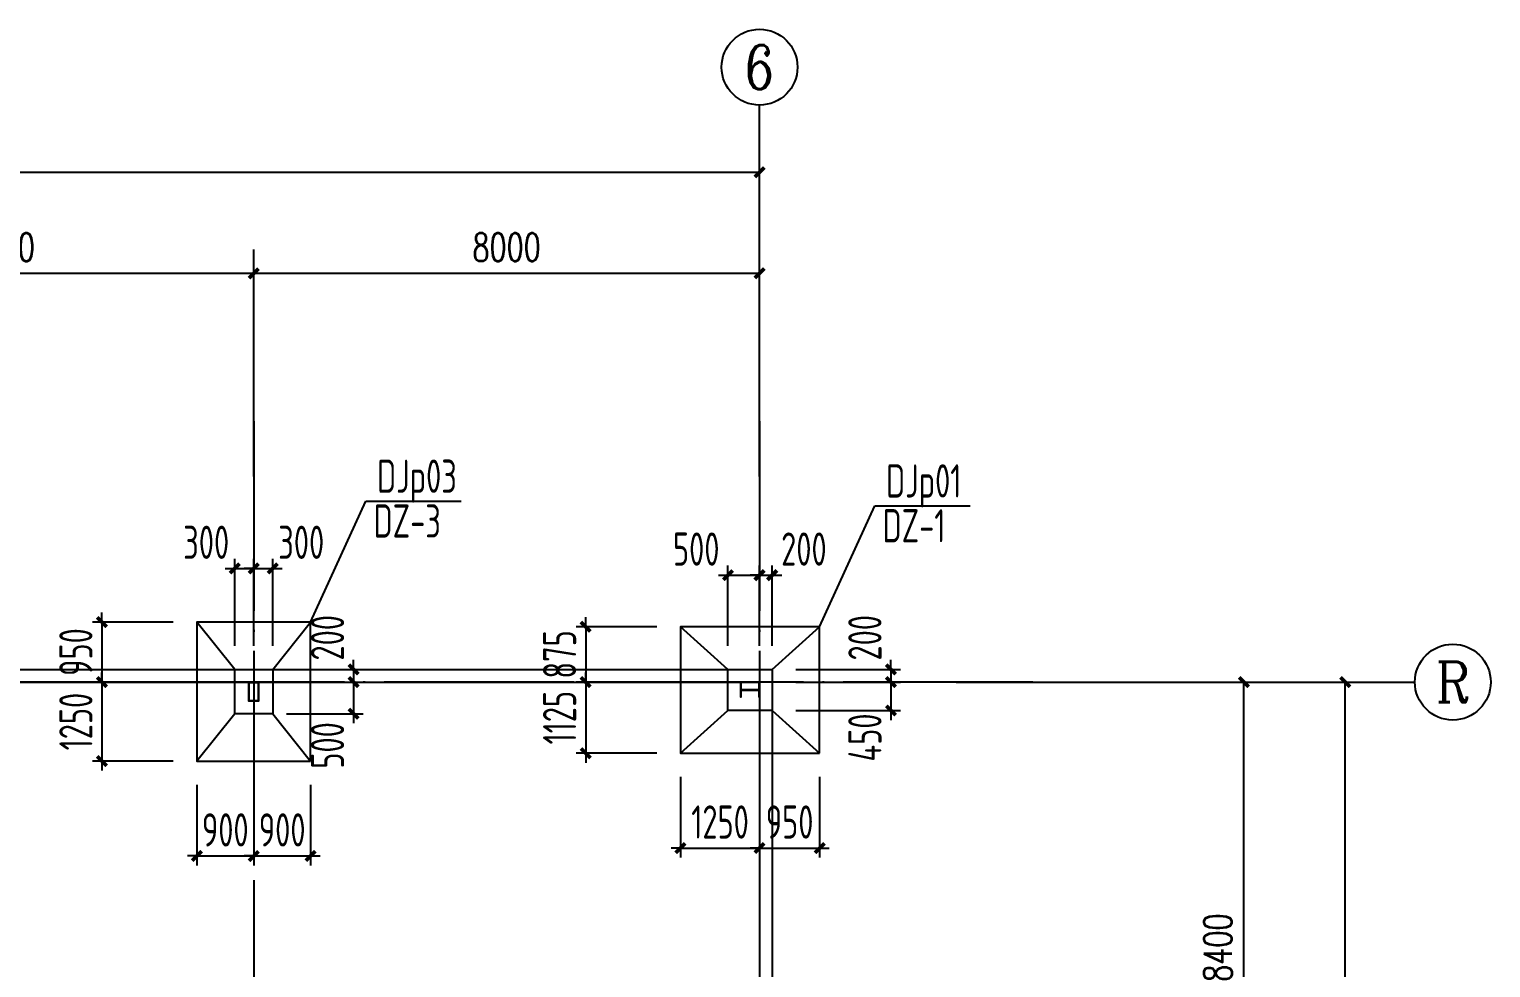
# Model space of a CAD drawing. Extents: x 899043 to 2598688, y -137197 to 211789.
# Drawn here: x 1163258 to 1186372, y 153832 to 168677 of the extents above; entities that cross this region are included whole.
import ezdxf
from ezdxf.enums import TextEntityAlignment as Align

# ---------------------------------------------------------------- set-up
doc = ezdxf.new("R2010")
doc.units = 0
doc.header["$LTSCALE"] = 1500
doc.header["$MEASUREMENT"] = 0
doc.linetypes.add('DOTE', pattern=[2.42, 2, -0.2, 0.02, -0.2])
for name, color, linetype in [('AXIS', 3, 'Continuous'), ('AXIS_TEXT', 7, 'Continuous'), ('BASE', 7, 'Continuous'), ('BASE_DIM', 3, 'Continuous'), ('BASE_NUM', 7, 'Continuous'), ('BASE_TEXT', 7, 'Continuous'), ('COLUMN', 2, 'Continuous'), ('DIM', 3, 'Continuous'), ('M_Prof', 2, 'Continuous')]:
    doc.layers.add(name, color=color, linetype=linetype)
doc.styles.add('_TCH_AXIS', font='COMPLEX', dxfattribs={"bigfont": 'GBCBIG'})
doc.styles.add('_TCH_DIM_T3', font='SIMPLEX', dxfattribs={"width": 0.705882, "bigfont": 'GBCBIG'})
doc.styles.add('COMPLEX', font='COMPLEX')
doc.styles.add('TSSD_Dimension', font='Tssdeng.shx', dxfattribs={"width": 0.7, "bigfont": 'hztxt.shx'})
doc.styles.add('TSSD_Label', font='Tssdeng.shx', dxfattribs={"width": 0.7, "bigfont": 'hztxt.shx'})
doc.dimstyles.new('_TCH_ARCH&&150', dxfattribs={"dimtxt": 446.25, "dimasz": 150, "dimexe": 375, "dimexo": 450, "dimgap": 189.375, "dimtad": 1, "dimdec": 0, "dimzin": 0, "dimdsep": 46, "dimtxsty": '_TCH_DIM_T3', "dimblk": 'ARCHTICK', "dimcen": 0.09, "dimclrt": 7, "dimazin": 2, "dimtfac": 1, "dimtdec": 0, "dimtix": 1, "dimtmove": 2, "dimatfit": 3, "dimfxl": 0, "dimtolj": 1, "dimtzin": 0, "dimarcsym": 0})
doc.dimstyles.new('TSSD_150_150', dxfattribs={"dimtxt": 525, "dimasz": 150, "dimexe": 150, "dimexo": 375, "dimgap": 150, "dimtad": 1, "dimdec": 0, "dimzin": 0, "dimdsep": 46, "dimtxsty": 'TSSD_Dimension', "dimblk": 'ARCHTICK', "dimblk1": 'ARCHTICK', "dimblk2": 'ARCHTICK', "dimcen": 0, "dimdle": 150, "dimclrt": 7, "dimadec": 0, "dimazin": 0, "dimtfac": 1, "dimtdec": 0, "dimtix": 1, "dimtmove": 2, "dimatfit": 3, "dimfxl": 0, "dimtolj": 1, "dimtzin": 0, "dimarcsym": 0})

# ---------------------------------------------------------------- blocks, each defined once
blk = doc.blocks.new('_ArchTick')
at = {"color": 0, "linetype": 'ByBlock', "const_width": 0.4}
blk.add_lwpolyline([(-0.5, -0.5), (0.5, 0.5)], dxfattribs=at)
blk = doc.blocks.new('*D222')
at = {"layer": 'AXIS', "color": 0, "lineweight": -2}
for p, q in [((1198940, -43877), (1203865, -43877)), ((1203490, -52277), (1203490, -43877)), ((1198940, -52277), (1203865, -52277))]:
    blk.add_line(p, q, dxfattribs=at)
at = {"layer": 'Defpoints', "color": 0}
for p in [(1198490, -43877), (1203490, -43877), (1198490, -52277)]:
    blk.add_point(p, dxfattribs=at)
at = {"layer": 'AXIS', "color": 0, "lineweight": -2, "xscale": 150, "yscale": 150, "zscale": 150}
for p, rotation in [((1203490, -43877), 90), ((1203490, -52277), 270)]:
    blk.add_blockref('_ArchTick', p, dxfattribs=dict(at, rotation=rotation))
at = {"layer": 'AXIS', "color": 7, "insert": (1203078, -48077), "char_height": 446.2, "attachment_point": 5, "rotation": 90, "style": '_TCH_DIM_T3'}
blk.add_mtext('\\A1;8400', dxfattribs=at)
blk = doc.blocks.new('*D223')
at = {"layer": 'AXIS', "color": 0, "lineweight": -2}
for p, q in [((1198940, -43877), (1205465, -43877)), ((1205090, -163277), (1205090, -43877)), ((1198940, -163277), (1205465, -163277))]:
    blk.add_line(p, q, dxfattribs=at)
at = {"layer": 'Defpoints', "color": 0}
for p in [(1198490, -43877), (1205090, -43877), (1198490, -163277)]:
    blk.add_point(p, dxfattribs=at)
at = {"layer": 'AXIS', "color": 0, "lineweight": -2, "xscale": 150, "yscale": 150, "zscale": 150}
for p, rotation in [((1205090, -43877), 90), ((1205090, -163277), 270)]:
    blk.add_blockref('_ArchTick', p, dxfattribs=dict(at, rotation=rotation))
at = {"layer": 'AXIS', "color": 7, "insert": (1204678, -103577), "char_height": 446.2, "attachment_point": 5, "rotation": 90, "style": '_TCH_DIM_T3'}
blk.add_mtext('\\A1;119400', dxfattribs=at)
blk = doc.blocks.new('_AXISO')
blk.add_circle((0, 0), 0.5)
at = {"layer": 'AXIS_TEXT', "style": 'COMPLEX', "width": 1.041667}
blk.add_attdef('A', text='', height=0.56, dxfattribs=at).set_placement((-0.25, -0.28), (0.25, -0.28), align=Align.FIT)
blk = doc.blocks.new('*D201')
at = {"layer": 'AXIS', "color": 0, "lineweight": -2}
for p, q in [((1179829, -40628), (1179829, -37037)), ((1187829, -40628), (1187829, -37037)), ((1179829, -37412), (1187829, -37412))]:
    blk.add_line(p, q, dxfattribs=at)
at = {"layer": 'Defpoints', "color": 0}
for p in [(1187829, -37412), (1179829, -41078), (1187829, -41078)]:
    blk.add_point(p, dxfattribs=at)
at = {"layer": 'AXIS', "color": 0, "lineweight": -2, "xscale": 150, "yscale": 150, "zscale": 150, "rotation": 180}
blk.add_blockref('_ArchTick', (1179829, -37412), dxfattribs=at)
at = {"layer": 'AXIS', "color": 0, "lineweight": -2, "xscale": 150, "yscale": 150, "zscale": 150}
blk.add_blockref('_ArchTick', (1187829, -37412), dxfattribs=at)
at = {"layer": 'AXIS', "color": 7, "insert": (1183829, -36999), "char_height": 446.2, "attachment_point": 5, "style": '_TCH_DIM_T3'}
blk.add_mtext('\\A1;8000', dxfattribs=at)
blk = doc.blocks.new('*D202')
at = {"layer": 'AXIS', "color": 0, "lineweight": -2}
for p, q in [((1187829, -40628), (1187829, -37037)), ((1195829, -40628), (1195829, -37037)), ((1187829, -37412), (1195829, -37412))]:
    blk.add_line(p, q, dxfattribs=at)
at = {"layer": 'Defpoints', "color": 0}
for p in [(1195829, -37412), (1187829, -41078), (1195829, -41078)]:
    blk.add_point(p, dxfattribs=at)
at = {"layer": 'AXIS', "color": 0, "lineweight": -2, "xscale": 150, "yscale": 150, "zscale": 150, "rotation": 180}
blk.add_blockref('_ArchTick', (1187829, -37412), dxfattribs=at)
at = {"layer": 'AXIS', "color": 0, "lineweight": -2, "xscale": 150, "yscale": 150, "zscale": 150}
blk.add_blockref('_ArchTick', (1195829, -37412), dxfattribs=at)
at = {"layer": 'AXIS', "color": 7, "insert": (1191829, -36999), "char_height": 446.2, "attachment_point": 5, "style": '_TCH_DIM_T3'}
blk.add_mtext('\\A1;8000', dxfattribs=at)
blk = doc.blocks.new('*D203')
at = {"layer": 'AXIS', "color": 0, "lineweight": -2}
for p, q in [((1141829, -40628), (1141829, -35437)), ((1195829, -40628), (1195829, -35437)), ((1141829, -35812), (1195829, -35812))]:
    blk.add_line(p, q, dxfattribs=at)
at = {"layer": 'Defpoints', "color": 0}
for p in [(1195829, -35812), (1141829, -41078), (1195829, -41078)]:
    blk.add_point(p, dxfattribs=at)
at = {"layer": 'AXIS', "color": 0, "lineweight": -2, "xscale": 150, "yscale": 150, "zscale": 150, "rotation": 180}
blk.add_blockref('_ArchTick', (1141829, -35812), dxfattribs=at)
at = {"layer": 'AXIS', "color": 0, "lineweight": -2, "xscale": 150, "yscale": 150, "zscale": 150}
blk.add_blockref('_ArchTick', (1195829, -35812), dxfattribs=at)
at = {"layer": 'AXIS', "color": 7, "insert": (1168829, -35399), "char_height": 446.2, "attachment_point": 5, "style": '_TCH_DIM_T3'}
blk.add_mtext('\\A1;54000', dxfattribs=at)
blk = doc.blocks.new('A$C0BB32EA6')
at = {"layer": 'COLUMN'}
for points in [[(46075, 0), (46075, -300), (45925, -300), (45925, 0)], [(46070, -5), (46070, -295), (45930, -295), (45930, -5)]]:
    blk.add_lwpolyline(points, close=True, dxfattribs=at)
at = {"layer": 'M_Prof'}
blk.add_lwpolyline([(54000, -235), (54000, -15), (53990, -15), (53990, -121), (53710, -121), (53710, -15), (53700, -15), (53700, -235), (53710, -235), (53710, -129), (53990, -129), (53990, -235)], close=True, dxfattribs=at)
blk = doc.blocks.new('A$C2EA612DB')
at = {"layer": 'M_Prof'}
blk.add_blockref('A$C0BB32EA6', (-54000, 110765), dxfattribs=at)
blk = doc.blocks.new('*D1579')
at = {"layer": 'BASE_DIM', "color": 0, "lineweight": -2}
for p, q in [((1173558, 156851), (1173558, 155576)), ((1174808, 156851), (1174808, 155576)), ((1173558, 155726), (1173408, 155726)), ((1173558, 155726), (1174808, 155726)), ((1174808, 155726), (1174958, 155726))]:
    blk.add_line(p, q, dxfattribs=at)
at = {"layer": 'Defpoints', "color": 0}
for p in [(1173558, 157226), (1174808, 157226), (1174808, 155726)]:
    blk.add_point(p, dxfattribs=at)
at = {"layer": 'BASE_DIM', "color": 0, "lineweight": -2, "xscale": 150, "yscale": 150, "zscale": 150}
blk.add_blockref('_ArchTick', (1173558, 155726), dxfattribs=at)
at = {"layer": 'BASE_DIM', "color": 0, "lineweight": -2, "xscale": 150, "yscale": 150, "zscale": 150, "rotation": 180}
blk.add_blockref('_ArchTick', (1174808, 155726), dxfattribs=at)
at = {"layer": 'BASE_DIM', "color": 7, "insert": (1174183, 156138), "char_height": 525, "attachment_point": 5, "style": 'TSSD_Dimension'}
blk.add_mtext('\\A1;1250', dxfattribs=at)
blk = doc.blocks.new('*D1580')
at = {"layer": 'BASE_DIM', "color": 0, "lineweight": -2}
for p, q in [((1174808, 156851), (1174808, 155576)), ((1175758, 156851), (1175758, 155576)), ((1174808, 155726), (1174658, 155726)), ((1174808, 155726), (1175758, 155726)), ((1175758, 155726), (1175908, 155726))]:
    blk.add_line(p, q, dxfattribs=at)
at = {"layer": 'Defpoints', "color": 0}
for p in [(1174808, 157226), (1175758, 157226), (1175758, 155726)]:
    blk.add_point(p, dxfattribs=at)
at = {"layer": 'BASE_DIM', "color": 0, "lineweight": -2, "xscale": 150, "yscale": 150, "zscale": 150}
blk.add_blockref('_ArchTick', (1174808, 155726), dxfattribs=at)
at = {"layer": 'BASE_DIM', "color": 0, "lineweight": -2, "xscale": 150, "yscale": 150, "zscale": 150, "rotation": 180}
blk.add_blockref('_ArchTick', (1175758, 155726), dxfattribs=at)
at = {"layer": 'BASE_DIM', "color": 7, "insert": (1175283, 156138), "char_height": 525, "attachment_point": 5, "style": 'TSSD_Dimension'}
blk.add_mtext('\\A1;950', dxfattribs=at)
blk = doc.blocks.new('*D1581')
at = {"layer": 'BASE_DIM', "color": 0, "lineweight": -2}
for p, q in [((1172058, 159226), (1172058, 159376)), ((1173183, 159226), (1171908, 159226)), ((1172058, 159226), (1172058, 158351)), ((1173183, 158351), (1171908, 158351)), ((1172058, 158351), (1172058, 158201))]:
    blk.add_line(p, q, dxfattribs=at)
at = {"layer": 'Defpoints', "color": 0}
for p in [(1173558, 159226), (1172058, 158351), (1173558, 158351)]:
    blk.add_point(p, dxfattribs=at)
at = {"layer": 'BASE_DIM', "color": 0, "lineweight": -2, "xscale": 150, "yscale": 150, "zscale": 150}
for p, rotation in [((1172058, 159226), 270), ((1172058, 158351), 90)]:
    blk.add_blockref('_ArchTick', p, dxfattribs=dict(at, rotation=rotation))
at = {"layer": 'BASE_DIM', "color": 7, "insert": (1171645, 158788), "char_height": 525, "attachment_point": 5, "rotation": 90, "style": 'TSSD_Dimension'}
blk.add_mtext('\\A1;875', dxfattribs=at)
blk = doc.blocks.new('*D1582')
at = {"layer": 'BASE_DIM', "color": 0, "lineweight": -2}
for p, q in [((1173183, 158351), (1171908, 158351)), ((1172058, 158351), (1172058, 158501)), ((1172058, 158351), (1172058, 157226)), ((1173183, 157226), (1171908, 157226)), ((1172058, 157226), (1172058, 157076))]:
    blk.add_line(p, q, dxfattribs=at)
at = {"layer": 'Defpoints', "color": 0}
for p in [(1173558, 158351), (1172058, 157226), (1173558, 157226)]:
    blk.add_point(p, dxfattribs=at)
at = {"layer": 'BASE_DIM', "color": 0, "lineweight": -2, "xscale": 150, "yscale": 150, "zscale": 150}
for p, rotation in [((1172058, 158351), 270), ((1172058, 157226), 90)]:
    blk.add_blockref('_ArchTick', p, dxfattribs=dict(at, rotation=rotation))
at = {"layer": 'BASE_DIM', "color": 7, "insert": (1171645, 157788), "char_height": 525, "attachment_point": 5, "rotation": 90, "style": 'TSSD_Dimension'}
blk.add_mtext('\\A1;1125', dxfattribs=at)
blk = doc.blocks.new('*D1583')
at = {"layer": 'Defpoints', "color": 0}
for p in [(1174808, 160043), (1174308, 158551), (1174808, 158551)]:
    blk.add_point(p, dxfattribs=at)
at = {"layer": 'DIM', "color": 0, "lineweight": -2}
for p, q in [((1174308, 158926), (1174308, 160193)), ((1174808, 158926), (1174808, 160193)), ((1174158, 160043), (1174958, 160043))]:
    blk.add_line(p, q, dxfattribs=at)
at = {"layer": 'DIM', "color": 0, "lineweight": -2, "xscale": 150, "yscale": 150, "zscale": 150, "rotation": 180}
blk.add_blockref('_ArchTick', (1174308, 160043), dxfattribs=at)
at = {"layer": 'DIM', "color": 0, "lineweight": -2, "xscale": 150, "yscale": 150, "zscale": 150}
blk.add_blockref('_ArchTick', (1174808, 160043), dxfattribs=at)
at = {"layer": 'DIM', "color": 7, "insert": (1173806, 160455), "char_height": 525, "attachment_point": 5, "style": 'TSSD_Dimension'}
blk.add_mtext('\\A1;500', dxfattribs=at)
blk = doc.blocks.new('*D1584')
at = {"layer": 'Defpoints', "color": 0}
for p in [(1175008, 160043), (1174808, 158551), (1175008, 158551)]:
    blk.add_point(p, dxfattribs=at)
at = {"layer": 'DIM', "color": 0, "lineweight": -2}
for p, q in [((1174808, 158926), (1174808, 160193)), ((1175008, 158926), (1175008, 160193)), ((1174808, 160043), (1174658, 160043)), ((1174808, 160043), (1175008, 160043)), ((1175008, 160043), (1175158, 160043))]:
    blk.add_line(p, q, dxfattribs=at)
at = {"layer": 'DIM', "color": 0, "lineweight": -2, "xscale": 150, "yscale": 150, "zscale": 150}
blk.add_blockref('_ArchTick', (1174808, 160043), dxfattribs=at)
at = {"layer": 'DIM', "color": 0, "lineweight": -2, "xscale": 150, "yscale": 150, "zscale": 150, "rotation": 180}
blk.add_blockref('_ArchTick', (1175008, 160043), dxfattribs=at)
at = {"layer": 'DIM', "color": 7, "insert": (1175509, 160455), "char_height": 525, "attachment_point": 5, "style": 'TSSD_Dimension'}
blk.add_mtext('\\A1;200', dxfattribs=at)
blk = doc.blocks.new('*D1585')
at = {"layer": 'Defpoints', "color": 0}
for p in [(1175008, 158551), (1175008, 158351), (1176886, 158351)]:
    blk.add_point(p, dxfattribs=at)
at = {"layer": 'DIM', "color": 0, "lineweight": -2}
for p, q in [((1176886, 158551), (1176886, 158701)), ((1175383, 158551), (1177036, 158551)), ((1175383, 158351), (1177036, 158351)), ((1176886, 158551), (1176886, 158351)), ((1176886, 158351), (1176886, 158201))]:
    blk.add_line(p, q, dxfattribs=at)
at = {"layer": 'DIM', "color": 0, "lineweight": -2, "xscale": 150, "yscale": 150, "zscale": 150}
for p, rotation in [((1176886, 158551), 270), ((1176886, 158351), 90)]:
    blk.add_blockref('_ArchTick', p, dxfattribs=dict(at, rotation=rotation))
at = {"layer": 'DIM', "color": 7, "insert": (1176474, 159052), "char_height": 525, "attachment_point": 5, "rotation": 90, "style": 'TSSD_Dimension'}
blk.add_mtext('\\A1;200', dxfattribs=at)
blk = doc.blocks.new('*D1586')
at = {"layer": 'Defpoints', "color": 0}
for p in [(1175008, 158351), (1175008, 157901), (1176886, 157901)]:
    blk.add_point(p, dxfattribs=at)
at = {"layer": 'DIM', "color": 0, "lineweight": -2}
for p, q in [((1175383, 158351), (1177036, 158351)), ((1176886, 158501), (1176886, 157751)), ((1175383, 157901), (1177036, 157901))]:
    blk.add_line(p, q, dxfattribs=at)
at = {"layer": 'DIM', "color": 0, "lineweight": -2, "xscale": 150, "yscale": 150, "zscale": 150}
for p, rotation in [((1176886, 158351), 90), ((1176886, 157901), 270)]:
    blk.add_blockref('_ArchTick', p, dxfattribs=dict(at, rotation=rotation))
at = {"layer": 'DIM', "color": 7, "insert": (1176474, 157474), "char_height": 525, "attachment_point": 5, "rotation": 90, "style": 'TSSD_Dimension'}
blk.add_mtext('\\A1;450', dxfattribs=at)
blk = doc.blocks.new('*D1555')
at = {"layer": 'BASE_DIM', "color": 0, "lineweight": -2}
for p, q in [((1165908, 156726), (1165908, 155451)), ((1166808, 156726), (1166808, 155451)), ((1165908, 155601), (1165758, 155601)), ((1165908, 155601), (1166808, 155601)), ((1166808, 155601), (1166958, 155601))]:
    blk.add_line(p, q, dxfattribs=at)
at = {"layer": 'Defpoints', "color": 0}
for p in [(1165908, 157101), (1166808, 157101), (1166808, 155601)]:
    blk.add_point(p, dxfattribs=at)
at = {"layer": 'BASE_DIM', "color": 0, "lineweight": -2, "xscale": 150, "yscale": 150, "zscale": 150}
blk.add_blockref('_ArchTick', (1165908, 155601), dxfattribs=at)
at = {"layer": 'BASE_DIM', "color": 0, "lineweight": -2, "xscale": 150, "yscale": 150, "zscale": 150, "rotation": 180}
blk.add_blockref('_ArchTick', (1166808, 155601), dxfattribs=at)
at = {"layer": 'BASE_DIM', "color": 7, "insert": (1166358, 156013), "char_height": 525, "attachment_point": 5, "style": 'TSSD_Dimension'}
blk.add_mtext('\\A1;900', dxfattribs=at)
blk = doc.blocks.new('*D1556')
at = {"layer": 'BASE_DIM', "color": 0, "lineweight": -2}
for p, q in [((1166808, 156726), (1166808, 155451)), ((1167708, 156726), (1167708, 155451)), ((1166808, 155601), (1166658, 155601)), ((1166808, 155601), (1167708, 155601)), ((1167708, 155601), (1167858, 155601))]:
    blk.add_line(p, q, dxfattribs=at)
at = {"layer": 'Defpoints', "color": 0}
for p in [(1166808, 157101), (1167708, 157101), (1167708, 155601)]:
    blk.add_point(p, dxfattribs=at)
at = {"layer": 'BASE_DIM', "color": 0, "lineweight": -2, "xscale": 150, "yscale": 150, "zscale": 150}
blk.add_blockref('_ArchTick', (1166808, 155601), dxfattribs=at)
at = {"layer": 'BASE_DIM', "color": 0, "lineweight": -2, "xscale": 150, "yscale": 150, "zscale": 150, "rotation": 180}
blk.add_blockref('_ArchTick', (1167708, 155601), dxfattribs=at)
at = {"layer": 'BASE_DIM', "color": 7, "insert": (1167258, 156013), "char_height": 525, "attachment_point": 5, "style": 'TSSD_Dimension'}
blk.add_mtext('\\A1;900', dxfattribs=at)
blk = doc.blocks.new('*D1557')
at = {"layer": 'BASE_DIM', "color": 0, "lineweight": -2}
for p, q in [((1165533, 159301), (1164258, 159301)), ((1164408, 159301), (1164408, 159451)), ((1164408, 159301), (1164408, 158351)), ((1165533, 158351), (1164258, 158351)), ((1164408, 158351), (1164408, 158201))]:
    blk.add_line(p, q, dxfattribs=at)
at = {"layer": 'Defpoints', "color": 0}
for p in [(1165908, 159301), (1164408, 158351), (1165908, 158351)]:
    blk.add_point(p, dxfattribs=at)
at = {"layer": 'BASE_DIM', "color": 0, "lineweight": -2, "xscale": 150, "yscale": 150, "zscale": 150}
for p, rotation in [((1164408, 159301), 270), ((1164408, 158351), 90)]:
    blk.add_blockref('_ArchTick', p, dxfattribs=dict(at, rotation=rotation))
at = {"layer": 'BASE_DIM', "color": 7, "insert": (1163995, 158826), "char_height": 525, "attachment_point": 5, "rotation": 90, "style": 'TSSD_Dimension'}
blk.add_mtext('\\A1;950', dxfattribs=at)
blk = doc.blocks.new('*D1558')
at = {"layer": 'BASE_DIM', "color": 0, "lineweight": -2}
for p, q in [((1165533, 158351), (1164258, 158351)), ((1164408, 158351), (1164408, 158501)), ((1164408, 158351), (1164408, 157101)), ((1165533, 157101), (1164258, 157101)), ((1164408, 157101), (1164408, 156951))]:
    blk.add_line(p, q, dxfattribs=at)
at = {"layer": 'Defpoints', "color": 0}
for p in [(1165908, 158351), (1164408, 157101), (1165908, 157101)]:
    blk.add_point(p, dxfattribs=at)
at = {"layer": 'BASE_DIM', "color": 0, "lineweight": -2, "xscale": 150, "yscale": 150, "zscale": 150}
for p, rotation in [((1164408, 158351), 270), ((1164408, 157101), 90)]:
    blk.add_blockref('_ArchTick', p, dxfattribs=dict(at, rotation=rotation))
at = {"layer": 'BASE_DIM', "color": 7, "insert": (1163995, 157726), "char_height": 525, "attachment_point": 5, "rotation": 90, "style": 'TSSD_Dimension'}
blk.add_mtext('\\A1;1250', dxfattribs=at)
blk = doc.blocks.new('*D1559')
at = {"layer": 'Defpoints', "color": 0}
for p in [(1166808, 160149), (1166508, 158551), (1166808, 158551)]:
    blk.add_point(p, dxfattribs=at)
at = {"layer": 'DIM', "color": 0, "lineweight": -2}
for p, q in [((1166508, 158926), (1166508, 160299)), ((1166808, 158926), (1166808, 160299)), ((1166358, 160149), (1166958, 160149))]:
    blk.add_line(p, q, dxfattribs=at)
at = {"layer": 'DIM', "color": 0, "lineweight": -2, "xscale": 150, "yscale": 150, "zscale": 150, "rotation": 180}
blk.add_blockref('_ArchTick', (1166508, 160149), dxfattribs=at)
at = {"layer": 'DIM', "color": 0, "lineweight": -2, "xscale": 150, "yscale": 150, "zscale": 150}
blk.add_blockref('_ArchTick', (1166808, 160149), dxfattribs=at)
at = {"layer": 'DIM', "color": 7, "insert": (1166056, 160562), "char_height": 525, "attachment_point": 5, "style": 'TSSD_Dimension'}
blk.add_mtext('\\A1;300', dxfattribs=at)
blk = doc.blocks.new('*D1560')
at = {"layer": 'Defpoints', "color": 0}
for p in [(1167108, 160149), (1166808, 158551), (1167108, 158551)]:
    blk.add_point(p, dxfattribs=at)
at = {"layer": 'DIM', "color": 0, "lineweight": -2}
for p, q in [((1166808, 158926), (1166808, 160299)), ((1167108, 158926), (1167108, 160299)), ((1166808, 160149), (1166658, 160149)), ((1166808, 160149), (1167108, 160149)), ((1167108, 160149), (1167258, 160149))]:
    blk.add_line(p, q, dxfattribs=at)
at = {"layer": 'DIM', "color": 0, "lineweight": -2, "xscale": 150, "yscale": 150, "zscale": 150}
blk.add_blockref('_ArchTick', (1166808, 160149), dxfattribs=at)
at = {"layer": 'DIM', "color": 0, "lineweight": -2, "xscale": 150, "yscale": 150, "zscale": 150, "rotation": 180}
blk.add_blockref('_ArchTick', (1167108, 160149), dxfattribs=at)
at = {"layer": 'DIM', "color": 7, "insert": (1167559, 160562), "char_height": 525, "attachment_point": 5, "style": 'TSSD_Dimension'}
blk.add_mtext('\\A1;300', dxfattribs=at)
blk = doc.blocks.new('*D1561')
at = {"layer": 'Defpoints', "color": 0}
for p in [(1166953, 158551), (1167108, 158351), (1168387, 158351)]:
    blk.add_point(p, dxfattribs=at)
at = {"layer": 'DIM', "color": 0, "lineweight": -2}
for p, q in [((1168387, 158551), (1168387, 158701)), ((1167328, 158551), (1168537, 158551)), ((1167483, 158351), (1168537, 158351)), ((1168387, 158551), (1168387, 158351)), ((1168387, 158351), (1168387, 158201))]:
    blk.add_line(p, q, dxfattribs=at)
at = {"layer": 'DIM', "color": 0, "lineweight": -2, "xscale": 150, "yscale": 150, "zscale": 150}
for p, rotation in [((1168387, 158551), 270), ((1168387, 158351), 90)]:
    blk.add_blockref('_ArchTick', p, dxfattribs=dict(at, rotation=rotation))
at = {"layer": 'DIM', "color": 7, "insert": (1167975, 159052), "char_height": 525, "attachment_point": 5, "rotation": 90, "style": 'TSSD_Dimension'}
blk.add_mtext('\\A1;200', dxfattribs=at)
blk = doc.blocks.new('*D1562')
at = {"layer": 'Defpoints', "color": 0}
for p in [(1167108, 158351), (1166953, 157851), (1168387, 157851)]:
    blk.add_point(p, dxfattribs=at)
at = {"layer": 'DIM', "color": 0, "lineweight": -2}
for p, q in [((1167483, 158351), (1168537, 158351)), ((1168387, 158501), (1168387, 157701)), ((1167328, 157851), (1168537, 157851))]:
    blk.add_line(p, q, dxfattribs=at)
at = {"layer": 'DIM', "color": 0, "lineweight": -2, "xscale": 150, "yscale": 150, "zscale": 150}
for p, rotation in [((1168387, 158351), 90), ((1168387, 157851), 270)]:
    blk.add_blockref('_ArchTick', p, dxfattribs=dict(at, rotation=rotation))
at = {"layer": 'DIM', "color": 7, "insert": (1167975, 157349), "char_height": 525, "attachment_point": 5, "rotation": 90, "style": 'TSSD_Dimension'}
blk.add_mtext('\\A1;500', dxfattribs=at)
blk = doc.blocks.new('A$C5AF141BB')
at = {"layer": 'AXIS'}
for p, q in [((32000, 123526.9), (32000, 128526.3)), ((36364.3, 119400), (42364.3, 119400))]:
    blk.add_line(p, q, dxfattribs=at)
at = {"layer": 'AXIS', "color": 253, "linetype": 'DOTE'}
for p, q in [((24000, 123526.9), (24000, -5247.5)), ((32000, 123526.9), (32000, -5247.5)), ((36323.2, 119400), (-26262.1, 119400))]:
    blk.add_line(p, q, dxfattribs=at)
at = {"layer": 'AXIS'}
ref = blk.add_blockref('_AXISO', (32000, 129126.3), dxfattribs=dict(at, xscale=1200, yscale=1200, zscale=1200))
ref.add_attrib('A', '6', dxfattribs={"layer": 'AXIS_TEXT', "height": 698.9, "style": '_TCH_AXIS'}).set_placement((31767, 128776.9), (32233, 128776.9), align=Align.FIT)
ref = blk.add_blockref('_AXISO', (42964.3, 119400), dxfattribs=dict(at, xscale=1200, yscale=1200, zscale=1200))
ref.add_attrib('A', 'R', dxfattribs={"layer": 'AXIS_TEXT', "height": 637.8, "style": '_TCH_AXIS'}).set_placement((42691, 119081.1), (43237.6, 119081.1), align=Align.FIT)
for p1, p2, distance, picture, middle in [((-22000, 122199.9), (32000, 122199.9), 5265.9, '*D203', (5000, 127878.4)), ((16000, 122199.9), (24000, 122199.9), 3665.9, '*D201', (20000, 126278.4)), ((24000, 122199.9), (32000, 122199.9), 3665.9, '*D202', (28000, 126278.4)), ((34661.1, 111000), (34661.1, 119400), -5000, '*D222', (39248.6, 115200)), ((34661.1, 0), (34661.1, 119400), -6600, '*D223', (40848.6, 59700))]:
    dim = blk.add_aligned_dim(p1=p1, p2=p2, distance=distance, dimstyle='_TCH_ARCH&&150', dxfattribs=at)
    dim.commit()
    dim.dimension.update_dxf_attribs({"geometry": picture, "text_midpoint": middle, "insert": (-1163829.4, 163277.5)})

msp = doc.modelspace()

# ---------------------------------------------------------------- linework, layer by layer
at = {"layer": 'AXIS', "color": 4}
for points in [[(1120607.8, 141700.6), (1120607.8, 158550.6), (1175007.8, 158550.6), (1175007.8, 47600.6)], [(1120807.8, 141700.6), (1120807.8, 158350.6), (1174807.8, 158350.6), (1174807.8, 47600.6)]]:
    msp.add_lwpolyline(points, dxfattribs=at)
at = {"layer": 'BASE'}
for p, q in [((1166507.8, 158550.6), (1165907.8, 159300.6)), ((1167107.8, 158550.6), (1167707.8, 159300.6)), ((1174307.8, 158550.6), (1173557.8, 159225.6)), ((1175007.8, 158550.6), (1175757.8, 159225.6)), ((1173557.8, 157225.6), (1174307.8, 157900.6)), ((1175007.8, 157900.6), (1175757.8, 157225.6)), ((1166507.8, 157850.6), (1165907.8, 157100.6)), ((1167107.8, 157850.6), (1167707.8, 157100.6))]:
    msp.add_line(p, q, dxfattribs=at)
for points in [[(1167707.8, 157100.6), (1167707.8, 159300.6), (1165907.8, 159300.6), (1165907.8, 157100.6)], [(1175757.8, 157225.6), (1175757.8, 159225.6), (1173557.8, 159225.6), (1173557.8, 157225.6)], [(1167107.8, 158550.6), (1167107.8, 157850.6), (1166507.8, 157850.6), (1166507.8, 158550.6)], [(1175007.8, 158550.6), (1175007.8, 157900.6), (1174307.8, 157900.6), (1174307.8, 158550.6)]]:
    msp.add_lwpolyline(points, close=True, dxfattribs=at)
at = {"layer": 'BASE_TEXT'}
for p, q in [((1167707.8, 159300.6), (1168581.7, 161212.7)), ((1168581.7, 161212.7), (1170087.9, 161212.7)), ((1175757.8, 159225.6), (1176631.7, 161137.7)), ((1176631.7, 161137.7), (1178137.9, 161137.7))]:
    msp.add_line(p, q, dxfattribs=at)

# ---------------------------------------------------------------- block references
at = {"layer": 'AXIS'}
for name, p in [('A$C5AF141BB', (1142807.8, 38950.6)), ('A$C2EA612DB', (1174807.8, 47585.6))]:
    msp.add_blockref(name, p, dxfattribs=at)

# ---------------------------------------------------------------- texts
at = {"layer": 'BASE_NUM', "style": 'TSSD_Label', "width": 0.7}
for s, p in [('DJp03', (1168759.2, 161345.3)), ('DJp01', (1176809.2, 161270.3)), ('DZ-3', (1168703.4, 160636.9)), ('DZ-1', (1176753.4, 160561.9))]:
    msp.add_text(s, height=525, dxfattribs=at).set_placement(p)

# ---------------------------------------------------------------- dimensions: what is measured, and where the dimension line sits
at = {"layer": 'BASE_DIM'}
for p1, p2, picture, middle in [((1165907.8, 159300.6), (1165907.8, 158350.6), '*D1557', (1163995.3, 158825.6)), ((1173557.8, 159225.6), (1173557.8, 158350.6), '*D1581', (1171645.3, 158788.1)), ((1173557.8, 158350.6), (1173557.8, 157225.6), '*D1582', (1171645.3, 157788.1)), ((1165907.8, 158350.6), (1165907.8, 157100.6), '*D1558', (1163995.3, 157725.6)), ((1173557.8, 157225.6), (1174807.8, 157225.6), '*D1579', (1174182.8, 156138.1)), ((1174807.8, 157225.6), (1175757.8, 157225.6), '*D1580', (1175282.8, 156138.1)), ((1165907.8, 157100.6), (1166807.8, 157100.6), '*D1555', (1166357.8, 156013.1)), ((1166807.8, 157100.6), (1167707.8, 157100.6), '*D1556', (1167257.8, 156013.1))]:
    dim = msp.add_aligned_dim(p1=p1, p2=p2, distance=-1500, dimstyle='TSSD_150_150', dxfattribs=at)
    dim.commit()
    dim.dimension.update_dxf_attribs({"geometry": picture, "text_midpoint": middle})
at = {"layer": 'DIM'}
for base, p1, p2, picture, middle in [((1166807.8, 160149.4), (1166507.8, 158550.6), (1166807.8, 158550.6), '*D1559', (1166056.2, 160561.9)), ((1167107.8, 160149.4), (1166807.8, 158550.6), (1167107.8, 158550.6), '*D1560', (1167559.4, 160561.9)), ((1174807.8, 160042.8), (1174307.8, 158550.6), (1174807.8, 158550.6), '*D1583', (1173806.2, 160455.3)), ((1175007.8, 160042.8), (1174807.8, 158550.6), (1175007.8, 158550.6), '*D1584', (1175509.4, 160455.3))]:
    dim = msp.add_linear_dim(base=base, p1=p1, p2=p2, dimstyle='TSSD_150_150', dxfattribs=at)
    dim.commit()
    dim.dimension.update_dxf_attribs({"geometry": picture, "text_midpoint": middle, "dimtype": 160})
for base, p1, p2, picture, middle in [((1168387, 158350.6), (1166953.3, 158550.6), (1167107.8, 158350.6), '*D1561', (1167974.5, 159052.2)), ((1176886.1, 158350.6), (1175007.8, 158550.6), (1175007.8, 158350.6), '*D1585', (1176473.6, 159052.2)), ((1168387, 157850.6), (1167107.8, 158350.6), (1166953.3, 157850.6), '*D1562', (1167974.5, 157349)), ((1176886.1, 157900.6), (1175007.8, 158350.6), (1175007.8, 157900.6), '*D1586', (1176473.6, 157474))]:
    dim = msp.add_linear_dim(base=base, p1=p1, p2=p2, angle=270, dimstyle='TSSD_150_150', dxfattribs=at)
    dim.commit()
    dim.dimension.update_dxf_attribs({"geometry": picture, "text_midpoint": middle, "dimtype": 160})

doc.saveas('drawing.dxf')
